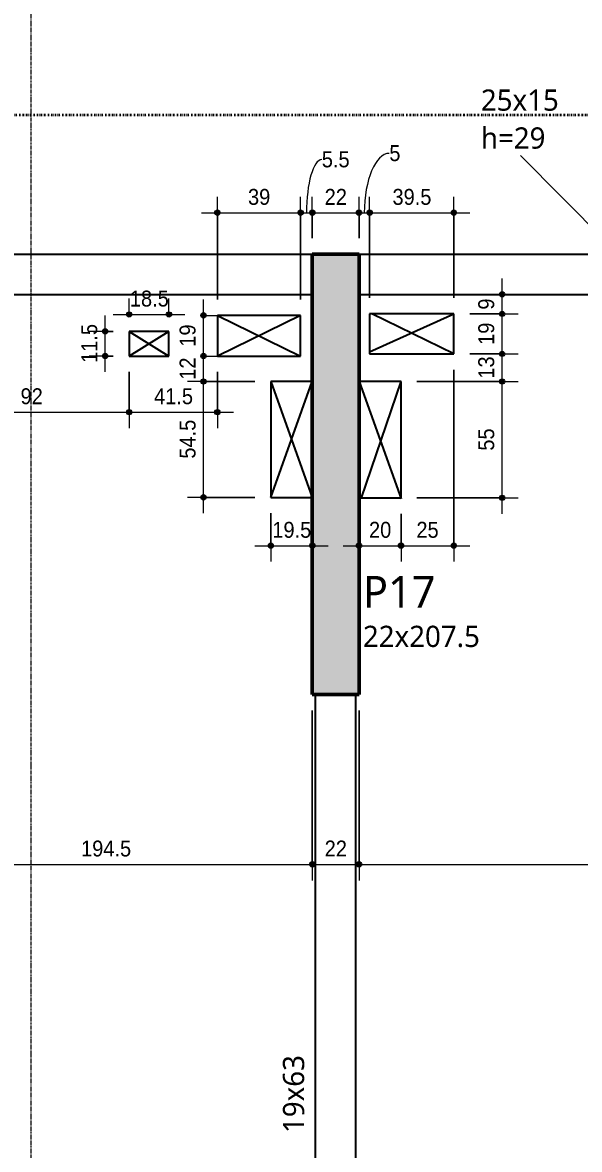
# Model space of a CAD drawing. Header units: centimetres. Extents: x -2198 to 42786, y -3196 to 88064.
# Drawn here: x 306 to 568, y -604 to -73 of the extents above; entities that cross this region are included whole.
import ezdxf

# ---------------------------------------------------------------- set-up
doc = ezdxf.new("R2010")
doc.units = ezdxf.units.CM
doc.linetypes.add('Centro de 6 mm', pattern=[1.32, 0.6, -0.24, 0.24, -0.24])
doc.linetypes.add('Dash dot', pattern=[1.5875, 0.635, -0.47625, 0, -0.47625])
for name, color, linetype, lineweight in [('A-ANNO-DIMS', 7, 'Continuous', 9), ('A-ANNO-DIMS-50', 7, 'Continuous', 9), ('A-DETL-THIN', 7, 'Continuous', 25), ('A-FLOR', 7, 'Continuous', 25), ('A-GENM-IDEN', 7, 'Continuous', 9), ('G-ANNO-SYMB', 7, 'Continuous', 9), ('S-BEAM', 7, 'Continuous', 25), ('S-BEAM-IDEN', 7, 'Continuous', 9), ('S-COLS', 7, 'Continuous', 25), ('S-COLS-IDEN', 7, 'Continuous', 9), ('S-GRID', 7, 'Continuous', 9)]:
    doc.layers.add(name, color=color, linetype=linetype, lineweight=lineweight)
doc.styles.add('Arial_2', font='arial.ttf', dxfattribs={"width": 0.9, "height": 7.5})
doc.styles.add('Gadugi', font='gadugi.ttf', dxfattribs={"height": 15})
doc.styles.add('Gadugi_1', font='gadugi.ttf', dxfattribs={"height": 10})
doc.dimstyles.new('PED_1_5mm_ESQ', dxfattribs={"dimscale": 30.48, "dimtxt": 7.651945, "dimasz": 0.328084, "dimexe": 0.246063, "dimexo": 0.246063, "dimgap": 0.049213, "dimtad": 1, "dimdec": 1, "dimrnd": 0.5, "dimdsep": 46, "dimtxsty": 'Arial_2', "dimblk1": 'DOTSMALL', "dimblk2": 'DOTSMALL', "dimsah": 1, "dimcen": 0.09, "dimdle": 0.246063, "dimazin": 0, "dimtfac": 1, "dimtdec": 4, "dimtix": 1, "dimtmove": 0, "dimatfit": 3, "dimfxl": 1, "dimtvp": 1, "dimtolj": 1, "dimtzin": 0, "dimarcsym": 2})
doc.dimstyles.new('PED_1_5mm_ESQ_1', dxfattribs={"dimscale": 30.48, "dimtxt": 7.651945, "dimasz": 0.328084, "dimexe": 0.246063, "dimexo": 0.246063, "dimgap": 0.049213, "dimtad": 1, "dimdec": 1, "dimrnd": 0.5, "dimdsep": 46, "dimtxsty": 'Arial_2', "dimblk1": 'DOTSMALL', "dimblk2": 'DOTSMALL', "dimsah": 1, "dimcen": 0.09, "dimdle": 0.246063, "dimazin": 0, "dimtfac": 1, "dimtdec": 4, "dimtix": 1, "dimtmove": 1, "dimatfit": 3, "dimfxl": 1, "dimtvp": 1, "dimtolj": 1, "dimtzin": 0, "dimarcsym": 2})

# ---------------------------------------------------------------- blocks, each defined once
blk = doc.blocks.new('DIMBLOCK59-PL E 001 - FORMA DO PAVIMENTO TIPO 1')
at = {"layer": 'A-ANNO-DIMS-50'}
h = blk.add_hatch(color=256, dxfattribs=at)
edge = h.paths.add_edge_path(flags=0)
edge.add_arc((248.14, -469.34), 1.25, 0, 360)
h = blk.add_hatch(color=256, dxfattribs=at)
edge = h.paths.add_edge_path(flags=0)
edge.add_arc((442.65, -469.34), 1.25, 0, 360)
for p, q in [((442.65, -396.88), (442.65, -476.84)), ((442.65, -469.34), (442.65, -396.88)), ((248.14, -475.07), (248.14, -461.84)), ((248.14, -469.34), (442.65, -469.34)), ((248.14, -469.34), (248.14, -475.07))]:
    blk.add_line(p, q, dxfattribs=at)
for centre in [(248.14, -469.34), (442.65, -469.34)]:
    blk.add_circle(centre, 1.25, dxfattribs=at)
at = {"layer": 'A-ANNO-DIMS-50', "color": 0, "insert": (333.74, -458.1), "char_height": 7.5, "width": 27.9708, "attachment_point": 1, "line_spacing_factor": 0.941778, "style": 'Arial_2'}
blk.add_mtext('194.5', dxfattribs=at)
blk = doc.blocks.new('_DotSmall')
at = {"color": 0, "linetype": 'ByBlock', "const_width": 0.5}
blk.add_lwpolyline([(-0.0625, 0, 1), (0.0625, 0, 1)], format="xyb", close=True, dxfattribs=at)
blk = doc.blocks.new('DIMBLOCK60-PL E 001 - FORMA DO PAVIMENTO TIPO 1')
at = {"layer": 'A-ANNO-DIMS-50'}
h = blk.add_hatch(color=256, dxfattribs=at)
edge = h.paths.add_edge_path(flags=0)
edge.add_arc((442.65, -469.34), 1.25, 0, 360)
h = blk.add_hatch(color=256, dxfattribs=at)
edge = h.paths.add_edge_path(flags=0)
edge.add_arc((464.65, -469.34), 1.25, 0, 360)
for p, q in [((442.65, -396.88), (442.65, -476.84)), ((442.65, -469.34), (442.65, -396.88)), ((464.65, -396.88), (464.65, -476.84)), ((464.65, -469.34), (464.65, -396.88)), ((442.65, -469.34), (464.65, -469.34))]:
    blk.add_line(p, q, dxfattribs=at)
for centre in [(442.65, -469.34), (464.65, -469.34)]:
    blk.add_circle(centre, 1.25, dxfattribs=at)
at = {"layer": 'A-ANNO-DIMS-50', "color": 0, "insert": (448.47, -458.1), "char_height": 7.5, "width": 12.4315, "attachment_point": 1, "line_spacing_factor": 0.941778, "style": 'Arial_2'}
blk.add_mtext('22', dxfattribs=at)
blk = doc.blocks.new('DIMBLOCK61-PL E 001 - FORMA DO PAVIMENTO TIPO 1')
at = {"layer": 'A-ANNO-DIMS-50'}
h = blk.add_hatch(color=256, dxfattribs=at)
edge = h.paths.add_edge_path(flags=0)
edge.add_arc((464.65, -469.34), 1.25, 0, 360)
h = blk.add_hatch(color=256, dxfattribs=at)
edge = h.paths.add_edge_path(flags=0)
edge.add_arc((970.65, -469.34), 1.25, 0, 360)
for p, q in [((970.65, -348.38), (970.65, -476.84)), ((970.65, -469.34), (970.65, -348.38)), ((464.65, -396.88), (464.65, -476.84)), ((464.65, -469.34), (464.65, -396.88)), ((464.65, -469.34), (970.65, -469.34))]:
    blk.add_line(p, q, dxfattribs=at)
for centre in [(464.65, -469.34), (970.65, -469.34)]:
    blk.add_circle(centre, 1.25, dxfattribs=at)
at = {"layer": 'A-ANNO-DIMS-50', "color": 0, "insert": (709.88, -458.1), "char_height": 7.5, "width": 18.6472, "attachment_point": 1, "line_spacing_factor": 0.941778, "style": 'Arial_2'}
blk.add_mtext('506', dxfattribs=at)
blk = doc.blocks.new('DIMBLOCK180-PL E 001 - FORMA DO PAVIMENTO TIPO 1')
at = {"layer": 'A-ANNO-DIMS-50'}
h = blk.add_hatch(color=256, dxfattribs=at)
edge = h.paths.add_edge_path(flags=0)
edge.add_arc((532.04, -241.88), 1.25, 0, 360)
h = blk.add_hatch(color=256, dxfattribs=at)
edge = h.paths.add_edge_path(flags=0)
edge.add_arc((532.04, -296.7), 1.25, 0, 360)
for p, q in [((491.92, -241.88), (539.54, -241.88)), ((532.04, -241.88), (491.92, -241.88)), ((532.04, -304.2), (532.04, -241.88)), ((491.92, -296.7), (539.54, -296.7)), ((532.04, -296.7), (491.92, -296.7))]:
    blk.add_line(p, q, dxfattribs=at)
for centre in [(532.04, -241.88), (532.04, -296.7)]:
    blk.add_circle(centre, 1.25, dxfattribs=at)
at = {"layer": 'A-ANNO-DIMS-50', "color": 0, "insert": (520.8, -274.47), "char_height": 7.5, "width": 12.4315, "attachment_point": 1, "rotation": 90, "line_spacing_factor": 0.941778, "style": 'Arial_2'}
blk.add_mtext('55', dxfattribs=at)
blk = doc.blocks.new('DIMBLOCK181-PL E 001 - FORMA DO PAVIMENTO TIPO 1')
at = {"layer": 'A-ANNO-DIMS-50'}
h = blk.add_hatch(color=256, dxfattribs=at)
edge = h.paths.add_edge_path(flags=0)
edge.add_arc((532.04, -228.88), 1.25, 0, 360)
h = blk.add_hatch(color=256, dxfattribs=at)
edge = h.paths.add_edge_path(flags=0)
edge.add_arc((532.04, -241.88), 1.25, 0, 360)
for p, q in [((516.78, -228.88), (539.54, -228.88)), ((532.04, -228.88), (516.78, -228.88)), ((532.04, -241.88), (532.04, -228.88)), ((491.92, -241.88), (539.54, -241.88)), ((532.04, -241.88), (491.92, -241.88))]:
    blk.add_line(p, q, dxfattribs=at)
for centre in [(532.04, -228.88), (532.04, -241.88)]:
    blk.add_circle(centre, 1.25, dxfattribs=at)
at = {"layer": 'A-ANNO-DIMS-50', "color": 0, "insert": (520.8, -240.56), "char_height": 7.5, "width": 12.4315, "attachment_point": 1, "rotation": 90, "line_spacing_factor": 0.941778, "style": 'Arial_2'}
blk.add_mtext('13', dxfattribs=at)
blk = doc.blocks.new('DIMBLOCK182-PL E 001 - FORMA DO PAVIMENTO TIPO 1')
at = {"layer": 'A-ANNO-DIMS-50'}
h = blk.add_hatch(color=256, dxfattribs=at)
edge = h.paths.add_edge_path(flags=0)
edge.add_arc((532.04, -210.04), 1.25, 0, 360)
h = blk.add_hatch(color=256, dxfattribs=at)
edge = h.paths.add_edge_path(flags=0)
edge.add_arc((532.04, -228.88), 1.25, 0, 360)
for p, q in [((516.78, -210.04), (539.54, -210.04)), ((532.04, -210.04), (516.78, -210.04)), ((532.04, -228.88), (532.04, -210.04)), ((516.78, -228.88), (539.54, -228.88)), ((532.04, -228.88), (516.78, -228.88))]:
    blk.add_line(p, q, dxfattribs=at)
for centre in [(532.04, -210.04), (532.04, -228.88)]:
    blk.add_circle(centre, 1.25, dxfattribs=at)
at = {"layer": 'A-ANNO-DIMS-50', "color": 0, "insert": (520.8, -224.64), "char_height": 7.5, "width": 12.4315, "attachment_point": 1, "rotation": 90, "line_spacing_factor": 0.941778, "style": 'Arial_2'}
blk.add_mtext('19', dxfattribs=at)
blk = doc.blocks.new('DIMBLOCK183-PL E 001 - FORMA DO PAVIMENTO TIPO 1')
at = {"layer": 'A-ANNO-DIMS-50'}
h = blk.add_hatch(color=256, dxfattribs=at)
edge = h.paths.add_edge_path(flags=0)
edge.add_arc((532.04, -200.88), 1.25, 0, 360)
h = blk.add_hatch(color=256, dxfattribs=at)
edge = h.paths.add_edge_path(flags=0)
edge.add_arc((532.04, -210.04), 1.25, 0, 360)
for p, q in [((532.04, -210.04), (532.04, -193.38)), ((537.77, -200.88), (524.54, -200.88)), ((532.04, -200.88), (537.77, -200.88)), ((516.78, -210.04), (539.54, -210.04)), ((532.04, -210.04), (516.78, -210.04))]:
    blk.add_line(p, q, dxfattribs=at)
for centre in [(532.04, -200.88), (532.04, -210.04)]:
    blk.add_circle(centre, 1.25, dxfattribs=at)
at = {"layer": 'A-ANNO-DIMS-50', "color": 0, "insert": (520.8, -208.05), "char_height": 7.5, "width": 6.2157, "attachment_point": 1, "rotation": 90, "line_spacing_factor": 0.941778, "style": 'Arial_2'}
blk.add_mtext('9', dxfattribs=at)
blk = doc.blocks.new('DIMBLOCK184-PL E 001 - FORMA DO PAVIMENTO TIPO 1')
at = {"layer": 'A-ANNO-DIMS-50'}
h = blk.add_hatch(color=256, dxfattribs=at)
edge = h.paths.add_edge_path(flags=0)
edge.add_arc((464.65, -319.23), 1.25, 0, 360)
h = blk.add_hatch(color=256, dxfattribs=at)
edge = h.paths.add_edge_path(flags=0)
edge.add_arc((484.42, -319.23), 1.25, 0, 360)
for p, q in [((484.42, -304.2), (484.42, -326.73)), ((484.42, -319.23), (484.42, -304.2)), ((464.65, -324.96), (464.65, -311.73)), ((457.15, -319.23), (484.42, -319.23)), ((464.65, -319.23), (464.65, -324.96))]:
    blk.add_line(p, q, dxfattribs=at)
for centre in [(464.65, -319.23), (484.42, -319.23)]:
    blk.add_circle(centre, 1.25, dxfattribs=at)
at = {"layer": 'A-ANNO-DIMS-50', "color": 0, "insert": (469.35, -307.99), "char_height": 7.5, "width": 12.4315, "attachment_point": 1, "line_spacing_factor": 0.941778, "style": 'Arial_2'}
blk.add_mtext('20', dxfattribs=at)
blk = doc.blocks.new('DIMBLOCK185-PL E 001 - FORMA DO PAVIMENTO TIPO 1')
at = {"layer": 'A-ANNO-DIMS-50'}
h = blk.add_hatch(color=256, dxfattribs=at)
edge = h.paths.add_edge_path(flags=0)
edge.add_arc((484.42, -319.23), 1.25, 0, 360)
h = blk.add_hatch(color=256, dxfattribs=at)
edge = h.paths.add_edge_path(flags=0)
edge.add_arc((509.28, -319.23), 1.25, 0, 360)
for p, q in [((509.28, -236.38), (509.28, -326.73)), ((509.28, -319.23), (509.28, -236.38)), ((484.42, -304.2), (484.42, -326.73)), ((484.42, -319.23), (484.42, -304.2)), ((484.42, -319.23), (516.78, -319.23))]:
    blk.add_line(p, q, dxfattribs=at)
for centre in [(484.42, -319.23), (509.28, -319.23)]:
    blk.add_circle(centre, 1.25, dxfattribs=at)
at = {"layer": 'A-ANNO-DIMS-50', "color": 0, "insert": (491.67, -307.99), "char_height": 7.5, "width": 12.4315, "attachment_point": 1, "line_spacing_factor": 0.941778, "style": 'Arial_2'}
blk.add_mtext('25', dxfattribs=at)
blk = doc.blocks.new('DIMBLOCK186-PL E 001 - FORMA DO PAVIMENTO TIPO 1')
at = {"layer": 'A-ANNO-DIMS-50'}
h = blk.add_hatch(color=256, dxfattribs=at)
edge = h.paths.add_edge_path(flags=0)
edge.add_arc((469.65, -162.42), 1.25, 0, 360)
h = blk.add_hatch(color=256, dxfattribs=at)
edge = h.paths.add_edge_path(flags=0)
edge.add_arc((509.28, -162.42), 1.25, 0, 360)
for p, q in [((469.65, -202.54), (469.65, -154.92)), ((509.28, -202.54), (509.28, -154.92)), ((462.15, -162.42), (516.78, -162.42)), ((469.65, -162.42), (469.65, -202.54)), ((509.28, -162.42), (509.28, -202.54))]:
    blk.add_line(p, q, dxfattribs=at)
for centre in [(469.65, -162.42), (509.28, -162.42)]:
    blk.add_circle(centre, 1.25, dxfattribs=at)
at = {"layer": 'A-ANNO-DIMS-50', "color": 0, "insert": (480.4, -151.18), "char_height": 7.5, "width": 21.7551, "attachment_point": 1, "line_spacing_factor": 0.941778, "style": 'Arial_2'}
blk.add_mtext('39.5', dxfattribs=at)
blk = doc.blocks.new('DIMBLOCK187-PL E 001 - FORMA DO PAVIMENTO TIPO 1')
at = {"layer": 'A-ANNO-DIMS-50'}
h = blk.add_hatch(color=256, dxfattribs=at)
edge = h.paths.add_edge_path(flags=0)
edge.add_arc((391.39, -241.88), 1.25, 0, 360)
h = blk.add_hatch(color=256, dxfattribs=at)
edge = h.paths.add_edge_path(flags=0)
edge.add_arc((391.39, -296.45), 1.25, 0, 360)
for p, q in [((415.63, -241.88), (383.89, -241.88)), ((391.39, -303.95), (391.39, -241.88)), ((391.39, -241.88), (415.63, -241.88)), ((415.63, -296.45), (383.89, -296.45)), ((391.39, -296.45), (415.63, -296.45))]:
    blk.add_line(p, q, dxfattribs=at)
for centre in [(391.39, -241.88), (391.39, -296.45)]:
    blk.add_circle(centre, 1.25, dxfattribs=at)
at = {"layer": 'A-ANNO-DIMS-50', "color": 0, "insert": (380.15, -278.23), "char_height": 7.5, "width": 21.7551, "attachment_point": 1, "rotation": 90, "line_spacing_factor": 0.941778, "style": 'Arial_2'}
blk.add_mtext('54.5', dxfattribs=at)
blk = doc.blocks.new('DIMBLOCK188-PL E 001 - FORMA DO PAVIMENTO TIPO 1')
at = {"layer": 'A-ANNO-DIMS-50'}
h = blk.add_hatch(color=256, dxfattribs=at)
edge = h.paths.add_edge_path(flags=0)
edge.add_arc((391.39, -229.88), 1.25, 0, 360)
h = blk.add_hatch(color=256, dxfattribs=at)
edge = h.paths.add_edge_path(flags=0)
edge.add_arc((391.39, -241.88), 1.25, 0, 360)
for p, q in [((390.46, -229.88), (398.89, -229.88)), ((391.39, -229.88), (390.46, -229.88)), ((391.39, -241.88), (391.39, -229.88)), ((415.63, -241.88), (383.89, -241.88)), ((391.39, -241.88), (415.63, -241.88))]:
    blk.add_line(p, q, dxfattribs=at)
for centre in [(391.39, -229.88), (391.39, -241.88)]:
    blk.add_circle(centre, 1.25, dxfattribs=at)
at = {"layer": 'A-ANNO-DIMS-50', "color": 0, "insert": (380.15, -241.06), "char_height": 7.5, "width": 12.4315, "attachment_point": 1, "rotation": 90, "line_spacing_factor": 0.941778, "style": 'Arial_2'}
blk.add_mtext('12', dxfattribs=at)
blk = doc.blocks.new('DIMBLOCK189-PL E 001 - FORMA DO PAVIMENTO TIPO 1')
at = {"layer": 'A-ANNO-DIMS-50'}
h = blk.add_hatch(color=256, dxfattribs=at)
edge = h.paths.add_edge_path(flags=0)
edge.add_arc((391.39, -210.76), 1.25, 0, 360)
h = blk.add_hatch(color=256, dxfattribs=at)
edge = h.paths.add_edge_path(flags=0)
edge.add_arc((391.39, -229.88), 1.25, 0, 360)
for p, q in [((391.39, -229.88), (391.39, -203.26)), ((390.46, -210.76), (398.89, -210.76)), ((391.39, -210.76), (390.46, -210.76)), ((390.46, -229.88), (398.89, -229.88)), ((391.39, -229.88), (390.46, -229.88))]:
    blk.add_line(p, q, dxfattribs=at)
for centre in [(391.39, -210.76), (391.39, -229.88)]:
    blk.add_circle(centre, 1.25, dxfattribs=at)
at = {"layer": 'A-ANNO-DIMS-50', "color": 0, "insert": (380.15, -225.5), "char_height": 7.5, "width": 12.4315, "attachment_point": 1, "rotation": 90, "line_spacing_factor": 0.941778, "style": 'Arial_2'}
blk.add_mtext('19', dxfattribs=at)
blk = doc.blocks.new('DIMBLOCK190-PL E 001 - FORMA DO PAVIMENTO TIPO 1')
at = {"layer": 'A-ANNO-DIMS-50'}
h = blk.add_hatch(color=256, dxfattribs=at)
edge = h.paths.add_edge_path(flags=0)
edge.add_arc((397.96, -162.42), 1.25, 0, 360)
h = blk.add_hatch(color=256, dxfattribs=at)
edge = h.paths.add_edge_path(flags=0)
edge.add_arc((437.15, -162.42), 1.25, 0, 360)
for p, q in [((397.96, -203.26), (397.96, -154.92)), ((437.15, -203.26), (437.15, -154.92)), ((390.46, -162.42), (437.15, -162.42)), ((397.96, -162.42), (397.96, -203.26)), ((437.15, -162.42), (437.15, -203.26))]:
    blk.add_line(p, q, dxfattribs=at)
for centre in [(397.96, -162.42), (437.15, -162.42)]:
    blk.add_circle(centre, 1.25, dxfattribs=at)
at = {"layer": 'A-ANNO-DIMS-50', "color": 0, "insert": (412.37, -151.18), "char_height": 7.5, "width": 12.4315, "attachment_point": 1, "line_spacing_factor": 0.941778, "style": 'Arial_2'}
blk.add_mtext('39', dxfattribs=at)
blk = doc.blocks.new('DIMBLOCK191-PL E 001 - FORMA DO PAVIMENTO TIPO 1')
at = {"layer": 'A-ANNO-DIMS-50'}
h = blk.add_hatch(color=256, dxfattribs=at)
edge = h.paths.add_edge_path(flags=0)
edge.add_arc((437.15, -162.42), 1.25, 0, 360)
h = blk.add_hatch(color=256, dxfattribs=at)
edge = h.paths.add_edge_path(flags=0)
edge.add_arc((442.65, -162.42), 1.25, 0, 360)
for p, q in [((437.15, -203.26), (437.15, -154.92)), ((442.65, -174.38), (442.65, -154.92)), ((437.15, -162.42), (450.15, -162.42)), ((437.15, -162.42), (437.15, -203.26)), ((442.65, -162.42), (442.65, -174.38))]:
    blk.add_line(p, q, dxfattribs=at)
for centre in [(437.15, -162.42), (442.65, -162.42)]:
    blk.add_circle(centre, 1.25, dxfattribs=at)
blk.add_ellipse((447.12, -162.42), major_axis=(0, 25.05), ratio=0.288237, start_param=0, end_param=1.570796, dxfattribs=at)
at = {"layer": 'A-ANNO-DIMS-50', "color": 0, "insert": (447.12, -133.51), "char_height": 7.5, "width": 15.5393, "attachment_point": 1, "line_spacing_factor": 0.941778, "style": 'Arial_2'}
blk.add_mtext('5.5', dxfattribs=at)
blk = doc.blocks.new('DIMBLOCK192-PL E 001 - FORMA DO PAVIMENTO TIPO 1')
at = {"layer": 'A-ANNO-DIMS-50'}
h = blk.add_hatch(color=256, dxfattribs=at)
edge = h.paths.add_edge_path(flags=0)
edge.add_arc((442.65, -162.42), 1.25, 0, 360)
h = blk.add_hatch(color=256, dxfattribs=at)
edge = h.paths.add_edge_path(flags=0)
edge.add_arc((464.65, -162.42), 1.25, 0, 360)
for p, q in [((442.65, -174.38), (442.65, -154.92)), ((464.65, -174.38), (464.65, -154.92)), ((435.15, -162.42), (472.15, -162.42)), ((442.65, -162.42), (442.65, -174.38)), ((464.65, -162.42), (464.65, -174.38))]:
    blk.add_line(p, q, dxfattribs=at)
for centre in [(442.65, -162.42), (464.65, -162.42)]:
    blk.add_circle(centre, 1.25, dxfattribs=at)
at = {"layer": 'A-ANNO-DIMS-50', "color": 0, "insert": (448.47, -151.18), "char_height": 7.5, "width": 12.4315, "attachment_point": 1, "line_spacing_factor": 0.941778, "style": 'Arial_2'}
blk.add_mtext('22', dxfattribs=at)
blk = doc.blocks.new('DIMBLOCK193-PL E 001 - FORMA DO PAVIMENTO TIPO 1')
at = {"layer": 'A-ANNO-DIMS-50'}
h = blk.add_hatch(color=256, dxfattribs=at)
edge = h.paths.add_edge_path(flags=0)
edge.add_arc((464.65, -162.42), 1.25, 0, 360)
h = blk.add_hatch(color=256, dxfattribs=at)
edge = h.paths.add_edge_path(flags=0)
edge.add_arc((469.65, -162.42), 1.25, 0, 360)
for p, q in [((464.65, -174.38), (464.65, -154.92)), ((469.65, -202.54), (469.65, -154.92)), ((457.15, -162.42), (477.15, -162.42)), ((464.65, -162.42), (464.65, -174.38)), ((469.65, -162.42), (469.65, -202.54))]:
    blk.add_line(p, q, dxfattribs=at)
for centre in [(464.65, -162.42), (469.65, -162.42)]:
    blk.add_circle(centre, 1.25, dxfattribs=at)
blk.add_ellipse((478.92, -162.42), major_axis=(0, 27.99), ratio=0.420653, start_param=0, end_param=1.570796, dxfattribs=at)
at = {"layer": 'A-ANNO-DIMS-50', "color": 0, "insert": (478.92, -130.57), "char_height": 7.5, "width": 6.2157, "attachment_point": 1, "line_spacing_factor": 0.941778, "style": 'Arial_2'}
blk.add_mtext('5', dxfattribs=at)
blk = doc.blocks.new('DIMBLOCK194-PL E 001 - FORMA DO PAVIMENTO TIPO 1')
at = {"layer": 'A-ANNO-DIMS-50'}
h = blk.add_hatch(color=256, dxfattribs=at)
edge = h.paths.add_edge_path(flags=0)
edge.add_arc((423.13, -319.23), 1.25, 0, 360)
h = blk.add_hatch(color=256, dxfattribs=at)
edge = h.paths.add_edge_path(flags=0)
edge.add_arc((442.65, -319.23), 1.25, 0, 360)
for p, q in [((423.13, -303.95), (423.13, -326.73)), ((423.13, -319.23), (423.13, -303.95)), ((442.65, -324.96), (442.65, -311.73)), ((415.63, -319.23), (450.15, -319.23)), ((442.65, -319.23), (442.65, -324.96))]:
    blk.add_line(p, q, dxfattribs=at)
for centre in [(423.13, -319.23), (442.65, -319.23)]:
    blk.add_circle(centre, 1.25, dxfattribs=at)
at = {"layer": 'A-ANNO-DIMS-50', "color": 0, "insert": (423.82, -307.99), "char_height": 7.5, "width": 21.7551, "attachment_point": 1, "line_spacing_factor": 0.941778, "style": 'Arial_2'}
blk.add_mtext('19.5', dxfattribs=at)
blk = doc.blocks.new('DIMBLOCK195-PL E 001 - FORMA DO PAVIMENTO TIPO 1')
at = {"layer": 'A-ANNO-DIMS-50'}
h = blk.add_hatch(color=256, dxfattribs=at)
edge = h.paths.add_edge_path(flags=0)
edge.add_arc((356.42, -210.31), 1.25, 0, 360)
h = blk.add_hatch(color=256, dxfattribs=at)
edge = h.paths.add_edge_path(flags=0)
edge.add_arc((375.14, -210.31), 1.25, 0, 360)
for p, q in [((356.42, -210.76), (356.42, -202.81)), ((375.14, -210.76), (375.14, -202.81)), ((348.92, -210.31), (382.64, -210.31)), ((356.42, -210.31), (356.42, -210.76)), ((375.14, -210.31), (375.14, -210.76))]:
    blk.add_line(p, q, dxfattribs=at)
for centre in [(356.42, -210.31), (375.14, -210.31)]:
    blk.add_circle(centre, 1.25, dxfattribs=at)
at = {"layer": 'A-ANNO-DIMS-50', "color": 0, "insert": (356.72, -199.07), "char_height": 7.5, "width": 21.7551, "attachment_point": 1, "line_spacing_factor": 0.941778, "style": 'Arial_2'}
blk.add_mtext('18.5', dxfattribs=at)
blk = doc.blocks.new('DIMBLOCK196-PL E 001 - FORMA DO PAVIMENTO TIPO 1')
at = {"layer": 'A-ANNO-DIMS-50'}
h = blk.add_hatch(color=256, dxfattribs=at)
edge = h.paths.add_edge_path(flags=0)
edge.add_arc((345.11, -218.26), 1.25, 0, 360)
h = blk.add_hatch(color=256, dxfattribs=at)
edge = h.paths.add_edge_path(flags=0)
edge.add_arc((345.11, -229.88), 1.25, 0, 360)
for p, q in [((345.11, -237.38), (345.11, -210.76)), ((348.92, -218.26), (337.61, -218.26)), ((345.11, -218.26), (348.92, -218.26)), ((348.92, -229.88), (337.61, -229.88)), ((345.11, -229.88), (348.92, -229.88))]:
    blk.add_line(p, q, dxfattribs=at)
for centre in [(345.11, -218.26), (345.11, -229.88)]:
    blk.add_circle(centre, 1.25, dxfattribs=at)
at = {"layer": 'A-ANNO-DIMS-50', "color": 0, "insert": (333.87, -233.14), "char_height": 7.5, "width": 21.7551, "attachment_point": 1, "rotation": 90, "line_spacing_factor": 0.941778, "style": 'Arial_2'}
blk.add_mtext('11.5', dxfattribs=at)
blk = doc.blocks.new('DIMBLOCK199-PL E 001 - FORMA DO PAVIMENTO TIPO 1')
at = {"layer": 'A-ANNO-DIMS-50'}
h = blk.add_hatch(color=256, dxfattribs=at)
edge = h.paths.add_edge_path(flags=0)
edge.add_arc((264.43, -256.32), 1.25, 0, 360)
h = blk.add_hatch(color=256, dxfattribs=at)
edge = h.paths.add_edge_path(flags=0)
edge.add_arc((356.42, -256.32), 1.25, 0, 360)
for p, q in [((264.43, -237.38), (264.43, -263.82)), ((264.43, -256.32), (264.43, -237.38)), ((356.42, -237.38), (356.42, -263.82)), ((356.42, -256.32), (356.42, -237.38)), ((264.43, -256.32), (356.42, -256.32))]:
    blk.add_line(p, q, dxfattribs=at)
for centre in [(264.43, -256.32), (356.42, -256.32)]:
    blk.add_circle(centre, 1.25, dxfattribs=at)
at = {"layer": 'A-ANNO-DIMS-50', "color": 0, "insert": (305.25, -245.08), "char_height": 7.5, "width": 12.4315, "attachment_point": 1, "line_spacing_factor": 0.941778, "style": 'Arial_2'}
blk.add_mtext('92', dxfattribs=at)
blk = doc.blocks.new('DIMBLOCK200-PL E 001 - FORMA DO PAVIMENTO TIPO 1')
at = {"layer": 'A-ANNO-DIMS-50'}
h = blk.add_hatch(color=256, dxfattribs=at)
edge = h.paths.add_edge_path(flags=0)
edge.add_arc((356.42, -256.32), 1.25, 0, 360)
h = blk.add_hatch(color=256, dxfattribs=at)
edge = h.paths.add_edge_path(flags=0)
edge.add_arc((397.96, -256.32), 1.25, 0, 360)
for p, q in [((356.42, -237.38), (356.42, -263.82)), ((356.42, -256.32), (356.42, -237.38)), ((397.96, -237.38), (397.96, -263.82)), ((397.96, -256.32), (397.96, -237.38)), ((356.42, -256.32), (405.46, -256.32))]:
    blk.add_line(p, q, dxfattribs=at)
for centre in [(356.42, -256.32), (397.96, -256.32)]:
    blk.add_circle(centre, 1.25, dxfattribs=at)
at = {"layer": 'A-ANNO-DIMS-50', "color": 0, "insert": (368.13, -245.08), "char_height": 7.5, "width": 21.7551, "attachment_point": 1, "line_spacing_factor": 0.941778, "style": 'Arial_2'}
blk.add_mtext('41.5', dxfattribs=at)

msp = doc.modelspace()

# ---------------------------------------------------------------- hatches: boundary and pattern name
at = {"layer": 'S-COLS', "true_color": 0x808080}
msp.add_hatch(color=8, dxfattribs=at).paths.add_polyline_path([(442.65, -389.38), (464.65, -389.38), (464.65, -181.88), (442.65, -181.88), (442.65, -351.8)], flags=0)

# ---------------------------------------------------------------- linework, layer by layer
at = {"layer": 'A-DETL-THIN'}
for p, q in [((397.96, -210.76), (437.15, -229.88)), ((437.15, -210.76), (397.96, -229.88)), ((469.65, -227.88), (509.28, -210.04)), ((509.28, -228.88), (470.69, -210.04)), ((356.42, -218.26), (375.14, -229.88)), ((375.14, -218.26), (356.42, -229.88)), ((423.13, -241.88), (442.65, -296.45)), ((423.13, -296.45), (442.65, -241.88)), ((464.65, -241.88), (484.42, -297.15)), ((465.74, -296.7), (484.42, -241.88))]:
    msp.add_line(p, q, dxfattribs=at)
at = {"layer": 'A-FLOR'}
for p, q in [((437.15, -210.76), (397.96, -210.76)), ((397.96, -210.76), (397.96, -229.88)), ((437.15, -229.88), (437.15, -210.76)), ((509.28, -210.04), (469.65, -210.04)), ((469.65, -210.04), (469.65, -228.88)), ((509.28, -228.88), (509.28, -210.04)), ((375.14, -218.26), (356.42, -218.26)), ((356.42, -218.26), (356.42, -229.88)), ((375.14, -229.88), (375.14, -218.26)), ((356.42, -229.88), (375.14, -229.88)), ((397.96, -229.88), (437.15, -229.88)), ((469.65, -228.88), (509.28, -228.88)), ((442.65, -241.88), (423.13, -241.88)), ((423.13, -241.88), (423.13, -296.45)), ((484.42, -241.88), (464.65, -241.88)), ((484.42, -296.7), (484.42, -241.88)), ((423.13, -296.45), (442.65, -296.45)), ((464.65, -296.7), (484.42, -296.7))]:
    msp.add_line(p, q, dxfattribs=at)
at = {"layer": 'A-GENM-IDEN'}
msp.add_line((586.65, -181.88), (540.74, -135.49), dxfattribs=at)
at = {"layer": 'G-ANNO-SYMB', "linetype": 'Centro de 6 mm'}
msp.add_line((310.31, -1035.53), (310.31, 860.19), dxfattribs=at)
at = {"layer": 'S-BEAM'}
for p, q in [((-63.35, -181.88), (442.65, -181.88)), ((464.65, -181.88), (970.65, -181.88)), ((-63.35, -200.88), (442.65, -200.88)), ((464.65, -200.88), (970.65, -200.88)), ((444.15, -694.48), (444.15, -389.38)), ((463.15, -694.48), (463.15, -389.38))]:
    msp.add_line(p, q, dxfattribs=at)
at = {"layer": 'S-COLS', "lineweight": 50}
for p, q in [((442.65, -389.38), (442.65, -181.88)), ((442.65, -181.88), (464.65, -181.88)), ((464.65, -181.88), (464.65, -389.38)), ((464.65, -389.38), (442.65, -389.38))]:
    msp.add_line(p, q, dxfattribs=at)
at = {"layer": 'S-GRID', "color": 152, "linetype": 'Dash dot', "lineweight": 35, "true_color": 0x0070c0}
msp.add_line((1641.66, -116.45), (-2132.88, -116.45), dxfattribs=at)

# ---------------------------------------------------------------- texts
at = {"layer": 'A-GENM-IDEN', "char_height": 10, "attachment_point": 1, "style": 'Gadugi_1'}
for s, insert, width in [('25x15', (522.04, -104.34), 44.8945), ('h=29', (522.04, -122.2), 39.6835)]:
    msp.add_mtext(s, dxfattribs=dict(at, insert=insert, width=width))
at = {"layer": 'S-BEAM-IDEN', "insert": (428.81, -595.85), "char_height": 10, "width": 44.8945, "attachment_point": 1, "rotation": 90, "style": 'Gadugi_1'}
msp.add_mtext('19x63', dxfattribs=at)
at = {"layer": 'S-COLS-IDEN', "attachment_point": 1}
for s, insert, char_height, width, style in [('P17', (466.49, -333.44), 15, 42.4894, 'Gadugi'), ('22x207.5', (466.49, -356.93), 10, 66.9409, 'Gadugi_1')]:
    msp.add_mtext(s, dxfattribs=dict(at, insert=insert, char_height=char_height, width=width, style=style))

# ---------------------------------------------------------------- dimensions: what is measured, and where the dimension line sits
at = {"layer": 'A-ANNO-DIMS'}
for base, p1, p2, override, picture, middle in [((469.65, -162.42), (464.65, -181.88), (469.65, -210.04), {"dimpost": '<>', "dimfxl": 28.600149}, 'DIMBLOCK193-PL E 001 - FORMA DO PAVIMENTO TIPO 1', (482.03, -135.57)), ((442.65, -162.42), (437.15, -210.76), (442.65, -181.88), {"dimpost": '<>', "dimfxl": 29.394885}, 'DIMBLOCK191-PL E 001 - FORMA DO PAVIMENTO TIPO 1', (454.89, -138.51))]:
    dim = msp.add_linear_dim(base=base, p1=p1, p2=p2, dimstyle='PED_1_5mm_ESQ_1', override=override, dxfattribs=at)
    dim.commit()
    dim.dimension.update_dxf_attribs({"geometry": picture, "text_midpoint": middle, "dimtype": 160})
for base, p1, p2, override, picture, middle in [((437.15, -162.42), (397.96, -210.76), (437.15, -210.76), {"dimpost": '<>', "dimfxl": 39.18641}, 'DIMBLOCK190-PL E 001 - FORMA DO PAVIMENTO TIPO 1', (417.55, -157.08)), ((464.65, -162.42), (442.65, -181.88), (464.65, -181.88), {"dimpost": '<>', "dimfxl": 22}, 'DIMBLOCK192-PL E 001 - FORMA DO PAVIMENTO TIPO 1', (453.65, -157.15)), ((509.28, -162.42), (469.65, -210.04), (509.28, -210.04), {"dimpost": '<>', "dimfxl": 39.631251}, 'DIMBLOCK186-PL E 001 - FORMA DO PAVIMENTO TIPO 1', (489.46, -157.08)), ((375.14, -210.31), (356.42, -218.26), (375.14, -218.26), {"dimpost": '<>', "dimfxl": 18.718608}, 'DIMBLOCK195-PL E 001 - FORMA DO PAVIMENTO TIPO 1', (365.78, -204.98)), ((356.42, -256.32), (264.43, -229.88), (356.42, -229.88), {"dimpost": '<>', "dimfxl": 91.995579}, 'DIMBLOCK199-PL E 001 - FORMA DO PAVIMENTO TIPO 1', (310.43, -250.99)), ((397.96, -256.32), (356.42, -229.88), (397.96, -229.88), {"dimpost": '<>', "dimfxl": 41.53816}, 'DIMBLOCK200-PL E 001 - FORMA DO PAVIMENTO TIPO 1', (377.19, -250.99)), ((509.28, -319.23), (484.42, -296.7), (509.28, -228.88), {"dimpost": '<>', "dimfxl": 72.236103}, 'DIMBLOCK185-PL E 001 - FORMA DO PAVIMENTO TIPO 1', (496.85, -313.9)), ((442.65, -319.23), (423.13, -296.45), (442.65, -317.46), {"dimpost": '<>', "dimfxl": 28.677646}, 'DIMBLOCK194-PL E 001 - FORMA DO PAVIMENTO TIPO 1', (432.89, -313.9)), ((484.42, -319.23), (464.65, -317.46), (484.42, -296.7), {"dimpost": '<>', "dimfxl": 28.666988}, 'DIMBLOCK184-PL E 001 - FORMA DO PAVIMENTO TIPO 1', (474.53, -313.9)), ((970.65, -469.34), (464.65, -389.38), (970.65, -340.88), {"dimpost": '<>', "dimfxl": 508.316747}, 'DIMBLOCK61-PL E 001 - FORMA DO PAVIMENTO TIPO 1', (717.65, -464.01)), ((442.65, -469.34), (248.14, -467.57), (442.65, -389.38), {"dimpost": '<>', "dimfxl": 209.636337}, 'DIMBLOCK59-PL E 001 - FORMA DO PAVIMENTO TIPO 1', (345.39, -464.01)), ((464.65, -469.34), (442.65, -389.38), (464.65, -389.38), {"dimpost": '<>', "dimfxl": 22}, 'DIMBLOCK60-PL E 001 - FORMA DO PAVIMENTO TIPO 1', (453.65, -464.08))]:
    dim = msp.add_linear_dim(base=base, p1=p1, p2=p2, dimstyle='PED_1_5mm_ESQ', override=override, dxfattribs=at)
    dim.commit()
    dim.dimension.update_dxf_attribs({"geometry": picture, "text_midpoint": middle})
for base, p1, p2, override, picture, middle in [((532.04, -200.88), (509.28, -210.04), (530.27, -200.88), {"dimpost": '<>', "dimfxl": 22.905505}, 'DIMBLOCK183-PL E 001 - FORMA DO PAVIMENTO TIPO 1', (526.71, -205.46)), ((391.39, -210.76), (397.96, -229.88), (397.96, -210.76), {"dimpost": '<>', "dimfxl": 19.124435}, 'DIMBLOCK189-PL E 001 - FORMA DO PAVIMENTO TIPO 1', (386.06, -220.32)), ((345.11, -218.26), (356.42, -229.88), (356.42, -218.26), {"dimpost": '<>', "dimfxl": 11.617527}, 'DIMBLOCK196-PL E 001 - FORMA DO PAVIMENTO TIPO 1', (339.78, -224.07)), ((532.04, -210.04), (509.28, -228.88), (509.28, -210.04), {"dimpost": '<>', "dimfxl": 18.835142}, 'DIMBLOCK182-PL E 001 - FORMA DO PAVIMENTO TIPO 1', (526.71, -219.46)), ((532.04, -228.88), (484.42, -241.88), (509.28, -228.88), {"dimpost": '<>', "dimfxl": 28.057139}, 'DIMBLOCK181-PL E 001 - FORMA DO PAVIMENTO TIPO 1', (526.71, -235.38)), ((391.39, -229.88), (423.13, -241.88), (397.96, -229.88), {"dimpost": '<>', "dimfxl": 27.880631}, 'DIMBLOCK188-PL E 001 - FORMA DO PAVIMENTO TIPO 1', (386.12, -235.88)), ((391.39, -241.88), (423.13, -296.45), (423.13, -241.88), {"dimpost": '<>', "dimfxl": 54.567962}, 'DIMBLOCK187-PL E 001 - FORMA DO PAVIMENTO TIPO 1', (386.07, -269.16)), ((532.04, -241.88), (484.42, -296.7), (484.42, -241.88), {"dimpost": '<>', "dimfxl": 54.817962}, 'DIMBLOCK180-PL E 001 - FORMA DO PAVIMENTO TIPO 1', (526.73, -269.29))]:
    dim = msp.add_linear_dim(base=base, p1=p1, p2=p2, angle=90, dimstyle='PED_1_5mm_ESQ', override=override, dxfattribs=at)
    dim.commit()
    dim.dimension.update_dxf_attribs({"geometry": picture, "text_midpoint": middle})

doc.saveas('drawing.dxf')
